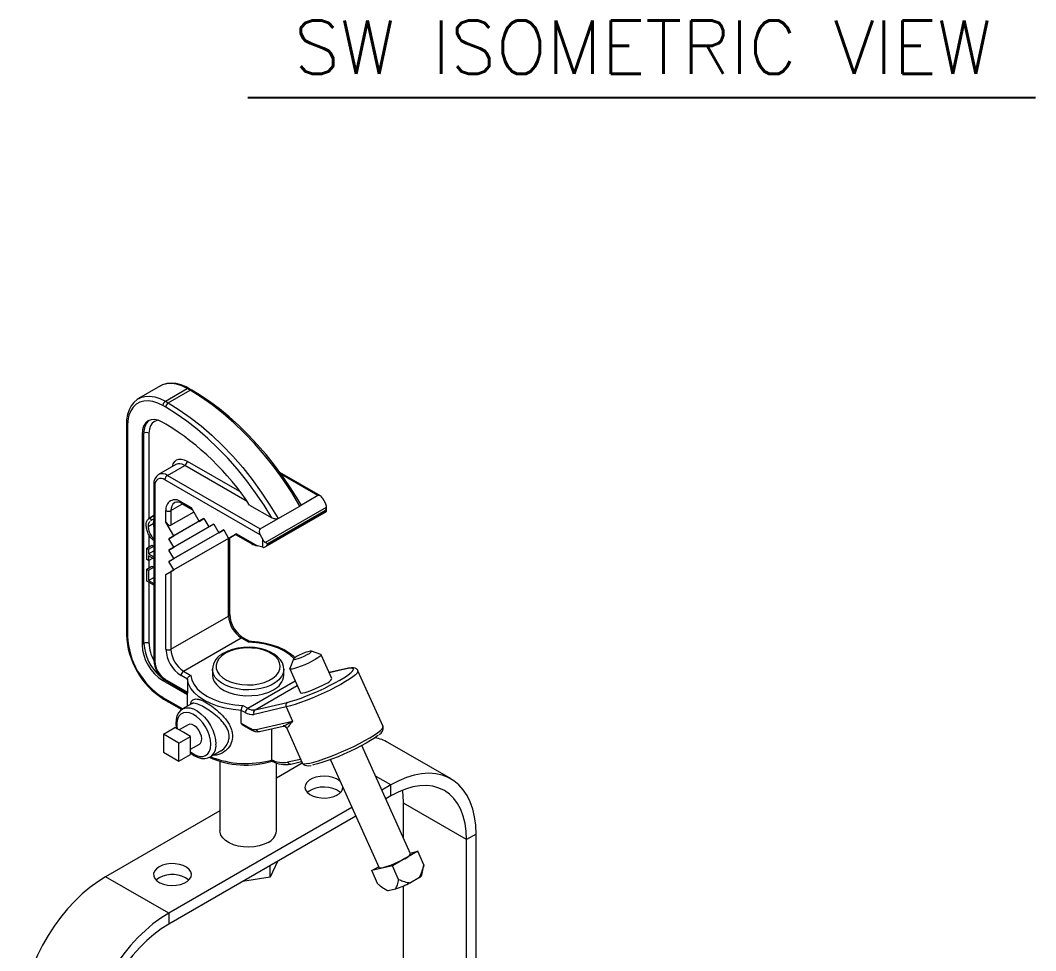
# Model space of a CAD drawing. Extents: x 11 to 120, y 2 to 94.
# Drawn here: x 17.95 to 32.17, y 81.34 to 94.37 of the extents above; entities that cross this region are included whole.
import ezdxf
from ezdxf.enums import TextEntityAlignment as Align

# ---------------------------------------------------------------- set-up
doc = ezdxf.new("R2010")
doc.units = 0
doc.header["$MEASUREMENT"] = 0
doc.linetypes.add('SLD-Solid', pattern=[0])
doc.layers.add('OBJECT', color=7, linetype='CONTINUOUS')
doc.styles.get("Standard").update_dxf_attribs({"font": 'SIMPLEX'})

msp = doc.modelspace()

# ---------------------------------------------------------------- linework, layer by layer
at = {"layer": 'OBJECT', "color": 1}
msp.add_line((21.138, 93.288), (32.169, 93.288), dxfattribs=at)
at = {"layer": 'OBJECT', "color": 7, "linetype": 'SLD-Solid', "lineweight": 15}
for p, q in [((19.912, 89.248), (19.606, 89.072)), ((19.981, 89.035), (20.287, 89.211)), ((20.021, 89.012), (20.327, 89.188)), ((20.327, 89.188), (20.287, 89.211)), ((20.352, 89.191), (20.312, 89.214)), ((19.981, 89.035), (20.021, 89.012)), ((19.986, 88.95), (19.946, 88.974)), ((19.986, 88.715), (19.946, 88.738)), ((19.436, 88.708), (19.436, 85.765)), ((19.451, 88.688), (19.451, 85.744)), ((19.681, 88.586), (19.655, 88.57)), ((19.655, 88.57), (19.655, 85.627)), ((19.681, 85.642), (19.681, 88.586)), ((19.752, 88.586), (19.752, 87.388)), ((20.289, 88.197), (21.02, 87.774)), ((20.128, 88.148), (19.886, 88.008)), ((20.011, 87.995), (20.253, 88.135)), ((21.125, 87.632), (20.253, 88.135)), ((22.152, 87.709), (21.584, 88.036)), ((21.307, 87.165), (19.976, 87.934)), ((20.011, 87.995), (21.309, 87.246)), ((22.117, 87.712), (21.606, 88.007)), ((19.819, 87.873), (19.819, 85.409)), ((19.834, 87.853), (19.834, 85.389)), ((20.06, 87.503), (20.222, 87.596)), ((20.201, 87.625), (20.343, 87.544)), ((20.211, 87.602), (20.357, 87.518)), ((22.117, 87.712), (21.866, 87.567)), ((22.223, 87.605), (22.185, 87.672)), ((19.989, 87.339), (19.989, 87.503)), ((20.06, 87.503), (20.06, 87.299)), ((20.378, 87.482), (20.06, 87.299)), ((20.343, 87.544), (20.453, 87.352)), ((21.161, 87.58), (21.474, 87.4)), ((21.38, 86.994), (22.237, 87.489)), ((21.381, 87.058), (22.237, 87.552)), ((22.223, 87.505), (21.415, 87.038)), ((21.415, 87.031), (22.223, 87.497)), ((21.56, 87.391), (21.866, 87.567)), ((22.223, 87.497), (22.223, 87.505)), ((22.237, 87.489), (22.237, 87.554)), ((19.741, 87.282), (19.811, 87.323)), ((19.819, 87.432), (19.753, 87.394)), ((19.768, 87.4), (19.819, 87.429)), ((19.768, 87.4), (19.784, 87.367)), ((19.784, 87.367), (19.819, 87.387)), ((20.099, 87.148), (19.989, 87.339)), ((20.522, 87.392), (20.03, 87.108)), ((20.66, 87.313), (20.03, 86.949)), ((20.522, 87.392), (20.099, 87.148)), ((20.66, 87.313), (20.099, 86.989)), ((20.453, 87.352), (20.522, 87.392)), ((20.522, 87.392), (20.453, 87.352)), ((20.522, 87.392), (20.591, 87.273)), ((20.591, 87.273), (20.66, 87.313)), ((20.66, 87.313), (20.591, 87.273)), ((20.66, 87.313), (20.729, 87.193)), ((21.309, 87.246), (21.56, 87.391)), ((19.752, 87.166), (19.752, 86.996)), ((20.798, 87.233), (20.03, 86.79)), ((20.798, 87.233), (20.099, 86.83)), ((20.962, 87.169), (20.099, 86.671)), ((20.729, 87.193), (20.798, 87.233)), ((20.798, 87.233), (20.729, 87.193)), ((20.798, 87.233), (20.867, 87.114)), ((20.867, 87.114), (20.977, 87.177)), ((20.962, 87.169), (20.867, 87.114)), ((20.962, 87.169), (20.882, 87.122)), ((20.962, 87.169), (21.19, 87.037)), ((20.977, 87.177), (21.27, 87.008)), ((21.307, 87.165), (21.345, 87.098)), ((20.03, 87.108), (20.099, 87.148)), ((20.099, 86.989), (20.03, 87.108)), ((20.867, 87.114), (20.06, 86.648)), ((20.867, 86.026), (20.867, 87.114)), ((20.882, 86.047), (20.882, 87.122)), ((21.345, 86.989), (21.345, 87.098)), ((21.415, 87.038), (21.415, 87.031)), ((19.72, 86.978), (19.791, 87.019)), ((19.72, 86.819), (19.72, 86.978)), ((19.72, 86.978), (19.747, 86.963)), ((19.747, 86.963), (19.818, 87.003)), ((19.747, 86.963), (19.747, 86.897)), ((19.747, 86.897), (19.818, 86.938)), ((19.747, 86.897), (19.819, 86.855)), ((19.791, 87.019), (19.818, 87.003)), ((19.818, 87.003), (19.818, 86.938)), ((19.818, 86.938), (19.819, 86.937)), ((20.03, 86.949), (20.099, 86.989)), ((20.099, 86.83), (20.03, 86.949)), ((21.345, 86.989), (21.27, 87.008)), ((19.747, 86.804), (19.72, 86.819)), ((19.819, 86.828), (19.747, 86.87)), ((19.747, 86.87), (19.747, 86.804)), ((19.747, 86.804), (19.804, 86.837)), ((19.752, 86.807), (19.752, 86.702)), ((20.03, 86.79), (20.099, 86.83)), ((20.099, 86.671), (20.03, 86.79)), ((19.72, 86.684), (19.791, 86.725)), ((19.72, 86.513), (19.72, 86.684)), ((19.72, 86.684), (19.747, 86.668)), ((19.747, 86.668), (19.818, 86.709)), ((19.747, 86.668), (19.747, 86.525)), ((19.791, 86.725), (19.818, 86.709)), ((19.818, 86.709), (19.818, 86.566)), ((19.989, 86.607), (20.099, 86.671)), ((19.989, 85.56), (19.989, 86.607)), ((20.06, 86.648), (20.06, 85.56)), ((19.819, 86.456), (19.72, 86.513)), ((19.747, 86.525), (19.818, 86.566)), ((19.747, 86.525), (19.819, 86.483)), ((19.752, 86.495), (19.752, 85.642)), ((19.818, 86.566), (19.819, 86.565)), ((20.06, 85.56), (20.867, 86.026)), ((19.681, 85.642), (19.655, 85.627)), ((20.236, 85.254), (21.044, 85.72)), ((21.146, 85.661), (21.044, 85.72)), ((21.162, 85.669), (21.069, 85.723)), ((22.157, 85.487), (22.027, 85.535)), ((22.311, 85.149), (22.161, 85.484)), ((21.774, 85.421), (21.723, 85.292)), ((20.29, 85.141), (20.201, 85.193)), ((20.236, 85.254), (20.339, 85.195)), ((20.641, 85.279), (20.641, 85.198)), ((21.641, 85.198), (21.641, 85.279)), ((21.723, 85.287), (21.874, 84.952)), ((22.505, 85.287), (22.273, 85.233)), ((22.496, 85.283), (22.274, 85.232)), ((23.03, 84.479), (22.679, 85.26)), ((19.973, 85.138), (19.946, 85.122)), ((19.946, 85.122), (20.288, 84.925)), ((19.976, 85.144), (20.29, 84.962)), ((19.986, 85.121), (20.289, 84.946)), ((20.29, 85.141), (20.29, 84.962)), ((21.136, 84.734), (21.799, 85.117)), ((21.238, 84.713), (21.828, 85.054)), ((20.288, 84.947), (20.288, 84.762)), ((19.946, 84.887), (20.225, 84.726)), ((19.956, 84.864), (20.213, 84.716)), ((20.349, 84.797), (20.222, 84.724)), ((21.067, 84.774), (21.136, 84.734)), ((21.674, 84.752), (21.223, 84.647)), ((21.238, 84.713), (21.689, 84.817)), ((21.674, 84.752), (21.762, 84.554)), ((20.216, 84.72), (20.222, 84.724)), ((21.045, 84.526), (21.045, 84.705)), ((21.101, 84.673), (21.045, 84.705)), ((19.953, 84.372), (20.116, 84.466)), ((20.207, 84.414), (20.116, 84.466)), ((20.302, 84.503), (20.177, 84.431)), ((21.045, 84.526), (21.172, 84.453)), ((21.068, 84.497), (21.182, 84.43)), ((21.253, 84.436), (21.762, 84.554)), ((21.3, 84.408), (21.632, 84.484)), ((21.666, 84.475), (21.665, 84.476)), ((21.666, 84.475), (21.676, 84.463)), ((20.171, 84.247), (19.953, 84.372)), ((19.953, 84.372), (19.953, 84.121)), ((20.171, 84.247), (20.333, 84.341)), ((20.242, 84.393), (20.207, 84.414)), ((20.333, 84.341), (20.242, 84.393)), ((20.333, 84.235), (20.333, 84.341)), ((21.467, 84.446), (21.467, 84.013)), ((21.676, 84.463), (21.897, 83.97)), ((21.68, 84.458), (21.676, 84.463)), ((20.171, 83.995), (20.171, 84.247)), ((20.333, 84.195), (20.333, 84.235)), ((20.333, 84.161), (20.458, 84.232)), ((20.333, 84.089), (20.333, 84.195)), ((23.414, 82.694), (22.732, 84.211)), ((23.983, 83.744), (23.099, 84.254)), ((19.953, 84.121), (20.171, 83.995)), ((20.171, 83.995), (20.333, 84.089)), ((20.609, 84.052), (20.749, 84.133)), ((20.746, 83.99), (20.746, 83.018)), ((21.536, 83.018), (21.536, 83.968)), ((21.899, 83.966), (21.536, 83.756)), ((21.693, 83.982), (21.873, 84.023)), ((21.74, 83.953), (21.889, 83.988)), ((22.295, 84.014), (22.976, 82.498)), ((23.139, 83.661), (22.924, 83.785)), ((23.139, 83.661), (23.012, 83.588)), ((23.139, 83.507), (23.139, 83.661)), ((23.139, 83.507), (23.067, 83.466)), ((22.595, 83.346), (20.028, 81.864)), ((24.199, 82.895), (23.316, 83.405)), ((23.316, 82.913), (23.316, 83.405)), ((20.746, 83.3), (19.144, 82.375)), ((22.649, 83.225), (20.028, 81.711)), ((24.332, 82.971), (24.199, 82.895)), ((24.332, 77.239), (24.332, 82.971)), ((24.199, 77.387), (24.199, 82.895)), ((23.516, 82.731), (23.163, 82.527)), ((23.408, 82.706), (23.516, 82.731)), ((23.601, 82.542), (23.516, 82.731)), ((21.551, 82.59), (21.447, 82.367)), ((21.447, 82.367), (21.447, 82.531)), ((23.163, 82.527), (22.873, 82.46)), ((22.873, 82.46), (22.968, 82.515)), ((23.248, 82.338), (23.163, 82.527)), ((23.573, 82.398), (23.596, 82.512)), ((20.028, 81.864), (19.144, 82.375)), ((21.447, 82.367), (21.061, 82.308)), ((22.958, 82.271), (22.873, 82.46)), ((23.539, 82.364), (23.412, 82.29)), ((23.057, 82.201), (23.091, 82.182)), ((23.206, 82.203), (23.102, 82.179)), ((23.316, 77.859), (23.316, 82.246)), ((20.028, 81.864), (20.028, 81.711))]:
    msp.add_line(p, q, dxfattribs=at)
at = {"layer": 'OBJECT', "color": 7, "linetype": 'SLD-Solid', "lineweight": 15, "flags": 128}
for points in [[(20.312, 89.214), (20.274, 89.234), (20.203, 89.263), (20.133, 89.282), (20.065, 89.288), (20.001, 89.282), (19.942, 89.264), (19.909, 89.245)], [(20.287, 89.211), (20.211, 89.249), (20.137, 89.273), (20.066, 89.283), (20, 89.28), (19.939, 89.262), (19.912, 89.248)], [(20.287, 89.211), (20.294, 89.214), (20.3, 89.216), (20.306, 89.216), (20.312, 89.214), (20.312, 89.214)], [(21.866, 87.567), (21.752, 87.755), (21.631, 87.937), (21.503, 88.112), (21.369, 88.28), (21.23, 88.441), (21.087, 88.592), (20.939, 88.733), (20.789, 88.864), (20.636, 88.984), (20.482, 89.092), (20.327, 89.188)], [(21.873, 87.597), (21.839, 87.654), (21.735, 87.82), (21.625, 87.981), (21.51, 88.137), (21.391, 88.287), (21.267, 88.43), (21.139, 88.566), (21.008, 88.695), (20.874, 88.816), (20.738, 88.928), (20.6, 89.031), (20.461, 89.124), (20.352, 89.191)], [(19.61, 89.072), (19.585, 89.058), (19.539, 89.019), (19.502, 88.97), (19.473, 88.913), (19.452, 88.847), (19.439, 88.774), (19.436, 88.708)], [(19.946, 88.974), (19.875, 89.008), (19.806, 89.031), (19.74, 89.041), (19.678, 89.037), (19.622, 89.021), (19.572, 88.992), (19.529, 88.951), (19.496, 88.899), (19.471, 88.837), (19.456, 88.766), (19.451, 88.688)], [(19.609, 89.074), (19.634, 89.086), (19.694, 89.103), (19.761, 89.107), (19.832, 89.096), (19.906, 89.072), (19.981, 89.035)], [(21.474, 87.4), (21.363, 87.579), (21.245, 87.753), (21.121, 87.921), (20.991, 88.082), (20.857, 88.235), (20.718, 88.379), (20.576, 88.514), (20.431, 88.64), (20.284, 88.754), (20.135, 88.858), (19.986, 88.95)], [(20.021, 89.012), (20.176, 88.916), (20.331, 88.808), (20.484, 88.688), (20.634, 88.557), (20.781, 88.415), (20.925, 88.264), (21.064, 88.104), (21.198, 87.936), (21.325, 87.76), (21.446, 87.578), (21.56, 87.391)], [(19.946, 88.738), (19.889, 88.765), (19.834, 88.777), (19.784, 88.775), (19.74, 88.759), (19.704, 88.729), (19.677, 88.686), (19.66, 88.633), (19.655, 88.57)], [(19.88, 88.768), (19.866, 88.766), (19.827, 88.751), (19.795, 88.725), (19.772, 88.688), (19.757, 88.641), (19.752, 88.586)], [(20.081, 88.12), (20.093, 88.159), (20.112, 88.19), (20.139, 88.212), (20.171, 88.223), (20.208, 88.225), (20.247, 88.216), (20.289, 88.197)], [(20.253, 88.135), (20.219, 88.151), (20.186, 88.159), (20.155, 88.158), (20.128, 88.148), (20.128, 88.148)], [(21.782, 85.431), (21.724, 85.482), (21.651, 85.532), (21.565, 85.574), (21.47, 85.609), (21.367, 85.635), (21.258, 85.653), (21.146, 85.661)], [(21.798, 85.442), (21.78, 85.46), (21.717, 85.508), (21.645, 85.551), (21.565, 85.588), (21.477, 85.618), (21.384, 85.642), (21.288, 85.659), (21.188, 85.668), (21.159, 85.67)], [(20.823, 85.504), (20.771, 85.468), (20.731, 85.428), (20.705, 85.384), (20.692, 85.338), (20.694, 85.291), (20.71, 85.246), (20.74, 85.202), (20.783, 85.163), (20.838, 85.129), (20.902, 85.1), (20.974, 85.079), (21.051, 85.066), (21.131, 85.061), (21.212, 85.064), (21.29, 85.075), (21.363, 85.094), (21.43, 85.121), (21.487, 85.154), (21.533, 85.192), (21.566, 85.234), (21.586, 85.28), (21.591, 85.326), (21.582, 85.372), (21.559, 85.417), (21.522, 85.459), (21.473, 85.496), (21.414, 85.527), (21.346, 85.552), (21.271, 85.569), (21.192, 85.578), (21.111, 85.579), (21.031, 85.572), (20.955, 85.557), (20.885, 85.534), (20.823, 85.504)], [(21.64, 85.283), (21.637, 85.321), (21.621, 85.369), (21.593, 85.414), (21.554, 85.456), (21.505, 85.494), (21.446, 85.526), (21.38, 85.553), (21.307, 85.572), (21.231, 85.584), (21.153, 85.589), (21.074, 85.587), (20.997, 85.576), (20.923, 85.559), (20.855, 85.535), (20.798, 85.506)], [(22.157, 85.487), (22.161, 85.484), (22.159, 85.474), (22.144, 85.459), (22.118, 85.44), (22.081, 85.417), (22.036, 85.393), (21.986, 85.368), (21.934, 85.344), (21.881, 85.323), (21.833, 85.305), (21.79, 85.292), (21.757, 85.284), (21.734, 85.282), (21.723, 85.286), (21.723, 85.292)], [(21.82, 85.457), (21.793, 85.439), (21.777, 85.426), (21.774, 85.417), (21.786, 85.416), (21.809, 85.42), (21.843, 85.431), (21.884, 85.446), (21.926, 85.465), (21.965, 85.485), (21.998, 85.503), (22.02, 85.519), (22.029, 85.53), (22.025, 85.535), (22.007, 85.534), (21.977, 85.526), (21.94, 85.513), (21.898, 85.496), (21.857, 85.476), (21.82, 85.457)], [(20.339, 85.195), (20.353, 85.13), (20.383, 85.067), (20.429, 85.008), (20.489, 84.953), (20.563, 84.904), (20.649, 84.861), (20.744, 84.826), (20.847, 84.8), (20.955, 84.782), (21.067, 84.774)], [(21.641, 85.282), (21.641, 85.273), (21.632, 85.225), (21.609, 85.178), (21.572, 85.133), (21.523, 85.093), (21.464, 85.059), (21.394, 85.031), (21.318, 85.009), (21.236, 84.996), (21.152, 84.991), (21.067, 84.994), (20.985, 85.005), (20.907, 85.025), (20.835, 85.051), (20.773, 85.084), (20.721, 85.123), (20.681, 85.166), (20.655, 85.213), (20.642, 85.261), (20.641, 85.28)], [(20.641, 85.198), (20.647, 85.155), (20.666, 85.107), (20.7, 85.062), (20.746, 85.021), (20.803, 84.985), (20.87, 84.955), (20.945, 84.932), (21.026, 84.917), (21.109, 84.91), (21.194, 84.911), (21.277, 84.92), (21.357, 84.937), (21.43, 84.962), (21.495, 84.994)], [(22.679, 85.26), (22.679, 85.247), (22.668, 85.228), (22.644, 85.204), (22.608, 85.175), (22.561, 85.143), (22.504, 85.107), (22.439, 85.069), (22.366, 85.03), (22.287, 84.99), (22.205, 84.95), (22.12, 84.912), (22.036, 84.876), (21.953, 84.843), (21.873, 84.813), (21.799, 84.787), (21.732, 84.767), (21.674, 84.752)], [(21.689, 84.817), (21.745, 84.832), (21.811, 84.852), (21.883, 84.877), (21.96, 84.907), (22.041, 84.94), (22.123, 84.975), (22.204, 85.013), (22.282, 85.051), (22.356, 85.089), (22.423, 85.127), (22.482, 85.162), (22.532, 85.195), (22.57, 85.224), (22.585, 85.237)], [(22.585, 85.237), (22.597, 85.249), (22.612, 85.269), (22.614, 85.284), (22.602, 85.293), (22.579, 85.296), (22.543, 85.292), (22.496, 85.283)], [(22.505, 85.287), (22.504, 85.286), (22.496, 85.283)], [(22.678, 85.259), (22.676, 85.266), (22.659, 85.285), (22.639, 85.295), (22.618, 85.299), (22.588, 85.3), (22.544, 85.295), (22.505, 85.287)], [(21.045, 84.705), (20.93, 84.715), (20.819, 84.734), (20.713, 84.762), (20.616, 84.799), (20.528, 84.842), (20.452, 84.893), (20.389, 84.95), (20.34, 85.011), (20.307, 85.075), (20.29, 85.141)], [(21.874, 84.952), (21.874, 84.951), (21.884, 84.947), (21.907, 84.949), (21.941, 84.957), (21.983, 84.97), (22.032, 84.988), (22.084, 85.009), (22.137, 85.033), (22.187, 85.058), (22.231, 85.082)], [(20.215, 84.718), (20.194, 84.703), (20.164, 84.669), (20.143, 84.626), (20.131, 84.576), (20.127, 84.52), (20.133, 84.458), (20.133, 84.456)], [(20.619, 84.23), (20.614, 84.288), (20.599, 84.35), (20.576, 84.412), (20.545, 84.472), (20.506, 84.529), (20.463, 84.578), (20.416, 84.619), (20.368, 84.65), (20.32, 84.669), (20.275, 84.676), (20.234, 84.67), (20.199, 84.652), (20.171, 84.622), (20.152, 84.582), (20.143, 84.533), (20.143, 84.477), (20.146, 84.449)], [(20.222, 84.724), (20.236, 84.731), (20.279, 84.741), (20.326, 84.739), (20.377, 84.724), (20.429, 84.697), (20.48, 84.658), (20.529, 84.61), (20.574, 84.554), (20.614, 84.492), (20.646, 84.426), (20.67, 84.359), (20.685, 84.293), (20.69, 84.23)], [(20.49, 84.304), (20.486, 84.344), (20.471, 84.387), (20.449, 84.427), (20.42, 84.463), (20.388, 84.49), (20.356, 84.506), (20.325, 84.51), (20.302, 84.503)], [(21.631, 84.484), (21.635, 84.485), (21.658, 84.48), (21.664, 84.476)], [(21.897, 83.97), (21.904, 83.963), (21.925, 83.958), (21.958, 83.96), (22.004, 83.967), (22.06, 83.98), (22.126, 84), (22.199, 84.024), (22.279, 84.053), (22.363, 84.086), (22.449, 84.122), (22.535, 84.161), (22.62, 84.201), (22.701, 84.242), (22.777, 84.282), (22.845, 84.321), (22.905, 84.358), (22.954, 84.392), (22.992, 84.421), (23.017, 84.447), (23.03, 84.467), (23.03, 84.479)], [(22.962, 84.354), (22.951, 84.346), (22.909, 84.315), (22.856, 84.281), (22.793, 84.244), (22.723, 84.206), (22.646, 84.167), (22.566, 84.128), (22.483, 84.091), (22.4, 84.056), (22.32, 84.024), (22.244, 83.996), (22.173, 83.973), (22.111, 83.954), (22.058, 83.942), (22.04, 83.939)], [(20.333, 84.124), (20.368, 84.099), (20.416, 84.074), (20.463, 84.061), (20.506, 84.061), (20.545, 84.073), (20.576, 84.097), (20.599, 84.132), (20.614, 84.177), (20.619, 84.23)], [(20.333, 84.109), (20.38, 84.075), (20.433, 84.048), (20.486, 84.033), (20.533, 84.03), (20.576, 84.038), (20.61, 84.054)], [(21.897, 83.971), (21.899, 83.966), (21.916, 83.946), (21.936, 83.936), (21.957, 83.931), (21.986, 83.93), (22.022, 83.934)], [(22.434, 83.705), (22.419, 83.718), (22.378, 83.744), (22.328, 83.765), (22.271, 83.778), (22.21, 83.783), (22.148, 83.78), (22.09, 83.769), (22.037, 83.75), (21.994, 83.725), (21.961, 83.695), (21.942, 83.661), (21.936, 83.625), (21.945, 83.59), (21.968, 83.557), (22.004, 83.528), (22.05, 83.504), (22.104, 83.488), (22.163, 83.478), (22.225, 83.477), (22.285, 83.484), (22.341, 83.5), (22.39, 83.522), (22.39, 83.522)], [(24.332, 82.971), (24.327, 83.096), (24.312, 83.213), (24.287, 83.322), (24.252, 83.423), (24.207, 83.513), (24.154, 83.594), (24.091, 83.663), (24.021, 83.72), (23.943, 83.765), (23.858, 83.797), (23.767, 83.817), (23.671, 83.823), (23.57, 83.816), (23.465, 83.797), (23.358, 83.764), (23.249, 83.718), (23.139, 83.661)], [(22.432, 83.553), (22.419, 83.564), (22.378, 83.591), (22.328, 83.611), (22.271, 83.624), (22.21, 83.63), (22.148, 83.627), (22.09, 83.615), (22.037, 83.597), (21.994, 83.572), (21.972, 83.553)], [(24.199, 82.895), (24.194, 83.012), (24.179, 83.122), (24.154, 83.224), (24.119, 83.317), (24.074, 83.4), (24.021, 83.472), (23.959, 83.533), (23.889, 83.581), (23.812, 83.617), (23.728, 83.641), (23.639, 83.651), (23.545, 83.648), (23.447, 83.632), (23.346, 83.603), (23.243, 83.561), (23.139, 83.507)], [(23.316, 83.405), (23.31, 83.522), (23.303, 83.587)], [(21.421, 82.856), (21.363, 82.829), (21.297, 82.808), (21.225, 82.795), (21.151, 82.79), (21.076, 82.793), (21.003, 82.804), (20.936, 82.823), (20.876, 82.849), (20.825, 82.881), (20.786, 82.918), (20.76, 82.959), (20.747, 83.001), (20.746, 83.018)], [(23.334, 82.628), (23.289, 82.604), (23.239, 82.579), (23.186, 82.555), (23.134, 82.533), (23.085, 82.516), (23.043, 82.502), (23.01, 82.495), (22.987, 82.493), (22.976, 82.497), (22.976, 82.498)], [(19.893, 82.514), (19.855, 82.486), (19.829, 82.454), (19.816, 82.419), (19.818, 82.383), (19.834, 82.349), (19.863, 82.317), (19.904, 82.291), (19.955, 82.27), (20.012, 82.257), (20.073, 82.252), (20.134, 82.255), (20.193, 82.266), (20.245, 82.285), (20.289, 82.31), (20.321, 82.341), (20.341, 82.374), (20.346, 82.41), (20.337, 82.445), (20.314, 82.478), (20.279, 82.507), (20.233, 82.531), (20.179, 82.548), (20.119, 82.557), (20.057, 82.558), (19.997, 82.551), (19.941, 82.536), (19.893, 82.514)], [(19.144, 82.375), (19.034, 82.305), (18.924, 82.225), (18.817, 82.134), (18.712, 82.033), (18.612, 81.923), (18.515, 81.806), (18.424, 81.681), (18.34, 81.551), (18.262, 81.416), (18.191, 81.277), (18.129, 81.136), (18.075, 80.994), (18.031, 80.852), (17.996, 80.711), (17.97, 80.572), (17.955, 80.437), (17.95, 80.307)], [(19.893, 82.36), (19.855, 82.332), (19.851, 82.329)], [(23.091, 82.182), (23.094, 82.18), (23.102, 82.179)], [(20.028, 81.864), (19.917, 81.795), (19.808, 81.714), (19.701, 81.623), (19.596, 81.522), (19.495, 81.413), (19.399, 81.295), (19.308, 81.171), (19.223, 81.041), (19.145, 80.906), (19.075, 80.767), (19.013, 80.626), (18.959, 80.484), (18.915, 80.342), (18.879, 80.201), (18.854, 80.062), (18.839, 79.927), (18.834, 79.797)], [(20.028, 81.711), (19.924, 81.645), (19.821, 81.568), (19.72, 81.48), (19.622, 81.383), (19.528, 81.278), (19.438, 81.164), (19.355, 81.044), (19.278, 80.919), (19.208, 80.79), (19.146, 80.658), (19.092, 80.524), (19.048, 80.389), (19.013, 80.256), (18.987, 80.125), (18.972, 79.997), (18.967, 79.874)]]:
    msp.add_lwpolyline(points, dxfattribs=at)
at = {"layer": 'OBJECT', "color": 7, "linetype": 'SLD-Solid', "lineweight": 15}
for centre, radius, start, end in [((20.341, 89.169), 0.024, 64.0422, 127.2535), ((20.023, 88.97), 0.0768, 122.6055, 177.3945), ((20.063, 88.947), 0.0768, 122.6055, 177.3945), ((19.894, 88.605), 0.214, 131.098, 185.1339), ((19.46, 88.71), 0.024, 184.0434, 247.2623), ((19.717, 88.518), 0.0769, 62.6097, 117.3903), ((18.021, 85.504), 3.765, 33.4707, 58.5356), ((20.212, 88.2), 0.0768, 302.6055, 357.3945), ((19.938, 87.896), 0.123, 53.6672, 115.397), ((19.966, 87.883), 0.147, 123.0164, 183.9296), ((19.92, 87.867), 0.0873, 50.7967, 189.214), ((20.052, 87.931), 0.0768, 122.6055, 177.3945), ((19.845, 87.875), 0.0251, 185.7107, 245.624), ((20.118, 87.524), 0.131, 50.7967, 189.214), ((20.182, 87.516), 0.123, 124.8692, 186.312), ((20.15, 87.524), 0.0995, 51.536, 112.1287), ((20.226, 87.623), 0.0252, 174.379, 234.3088), ((20.024, 87.571), 0.0769, 242.6097, 297.3903), ((20.857, 86.049), 0.0251, 294.3747, 354.3052), ((21.287, 86.064), 0.405, 182.5024, 237.4972), ((21.251, 86.044), 0.384, 182.6055, 237.3945), ((20.553, 85.809), 1.118, 182.2816, 237.7185), ((19.461, 85.767), 0.0251, 185.6948, 245.6253), ((20.521, 85.791), 1.071, 182.4871, 237.5129), ((20.287, 85.655), 0.633, 182.6055, 237.3945), ((19.717, 85.574), 0.0769, 62.6097, 117.3903), ((20.319, 85.672), 0.638, 182.6498, 229.6447), ((20.269, 85.659), 0.517, 181.8866, 209.3009), ((21.059, 85.7), 0.0246, 64.7667, 126.3179), ((20.45, 85.581), 0.461, 182.6055, 237.3945), ((20.024, 85.628), 0.0769, 242.6097, 297.3903), ((20.443, 85.578), 0.384, 182.6055, 237.3945), ((20.906, 85.266), 0.264, 114.2273, 176.9385), ((20.173, 85.422), 0.354, 181.96, 238.0404), ((19.845, 85.412), 0.0251, 185.6948, 245.6253), ((20.141, 85.403), 0.307, 182.6055, 237.3945), ((20.278, 85.189), 0.0768, 122.6055, 177.3945), ((21.396, 85.219), 0.246, 293.6249, 355.0549), ((20.001, 85.142), 0.0252, 174.379, 234.3088), ((22.185, 85.22), 0.146, 288.7895, 330.4672), ((19.97, 84.884), 0.024, 172.7426, 235.9596), ((21.719, 84.776), 0.0515, 126.2974, 207.8014), ((21.178, 84.67), 0.0768, 122.6055, 177.3945), ((21.195, 84.817), 0.171, 236.6986, 279.2317), ((21.215, 84.854), 0.143, 236.6986, 279.2317), ((21.268, 84.671), 0.0515, 126.2974, 207.8014), ((21.635, 84.438), 0.0489, 24.1631, 50.3611), ((22.933, 84.453), 0.0985, 296.4043, 15.1102), ((20.152, 84.278), 0.147, 52.0308, 67.9746), ((21.235, 84.549), 0.114, 236.6986, 279.2317), ((21.196, 84.45), 0.024, 172.7425, 235.9607), ((21.27, 84.567), 0.162, 237.3879, 280.7171), ((21.293, 84.45), 0.0423, 198.6051, 278.8719), ((22.809, 83.75), 0.582, 60.1372, 79.2059), ((20.188, 84.215), 0.147, 352.0294, 7.9706), ((20.414, 84.295), 0.0765, 304.8223, 6.4898), ((20.504, 84.207), 0.187, 304.6659, 7.0225), ((21.108, 85.197), 1.259, 245.9738, 286.949), ((21.109, 85.28), 1.32, 248.0111, 285.7119), ((21.627, 84.338), 0.363, 243.8079, 280.5074), ((21.662, 84.356), 0.41, 242.582, 280.9548), ((21.734, 83.997), 0.0437, 200.0817, 277.3953), ((22.338, 83.641), 0.13, 293.3754, 355.3044), ((21.341, 83.035), 0.196, 293.8664, 354.8134), ((23.287, 82.766), 0.146, 288.7895, 330.4672), ((20.077, 82.023), 0.384, 52.6344, 118.7034), ((23.502, 82.435), 0.0804, 297.6948, 332.9507), ((22.649, 83.813), 1.703, 289.0968, 296.6127)]:
    msp.add_arc(centre, radius, start, end, dxfattribs=at)
for centre, major_axis, ratio, start_param, end_param in [((22.15, 87.652), (-0.0326, 0.0603), 0.595383, 4.729283, 6.30008), ((22.187, 87.585), (-0.0348, 0.0642), 0.558702, 3.910079, 4.727266), ((22.187, 87.525), (0.0354, 0.0612), 0.577335, 4.71243, 5.466039), ((22.187, 87.518), (0.05, -0.0289), 0.00007, 6.283145, 7.068624), ((20.024, 87.36), (-0.0354, 0.0612), 0.577335, 1.570756, 3.141552), ((21.012, 87.198), (0.05, 0.0289), 0.00007, 2.356154, 3.141633), ((21.343, 87.186), (-0.0326, 0.0603), 0.595383, 0.016894, 1.587691), ((20.832, 87.094), (0.05, 0.0289), 0.00007, 6.283145, 7.068543), ((21.305, 87.029), (0.132, -0.027), 0.206185, 3.699612, 4.485092), ((21.38, 87.118), (-0.0348, 0.0642), 0.558702, 1.585674, 2.402861), ((21.38, 87.052), (0.0354, 0.0612), 0.577335, 3.41167, 4.71243), ((21.38, 87.059), (0.05, -0.0289), 0.00007, 0.785439, 1.539048), ((21.38, 87.009), (0.0498, 0.0096), 0.40502, 3.849247, 4.119283), ((20.024, 86.627), (0.05, 0.0289), 0.00007, 0.785358, 2.356154)]:
    msp.add_ellipse(centre, major_axis=major_axis, ratio=ratio, start_param=start_param, end_param=end_param, dxfattribs=at)
for points, knots in [([(21.872, 87.596), (21.874, 87.594), (21.878, 87.588), (21.877, 87.579), (21.873, 87.572), (21.868, 87.569), (21.866, 87.567)], [0, 0, 0, 0, 0.262643, 0.574229, 0.821705, 1, 1, 1, 1]), ([(19.714, 87.299), (19.714, 87.313), (19.716, 87.341), (19.731, 87.38), (19.754, 87.392), (19.768, 87.4)], [0, 0, 0, 0, 0.280842, 0.561442, 1, 1, 1, 1]), ([(19.767, 87.35), (19.76, 87.345), (19.743, 87.331), (19.741, 87.301), (19.741, 87.282)], [0, 0, 0, 0, 0.395589, 1, 1, 1, 1]), ([(21.56, 87.391), (21.557, 87.389), (21.55, 87.386), (21.535, 87.384), (21.515, 87.385), (21.493, 87.39), (21.481, 87.396), (21.474, 87.4)], [0, 0, 0, 0, 0.138343, 0.27604, 0.470202, 0.74205, 1, 1, 1, 1]), ([(19.819, 87.083), (19.81, 87.091), (19.779, 87.113), (19.743, 87.173), (19.717, 87.241), (19.715, 87.28), (19.714, 87.299)], [0, 0, 0, 0, 0.159775, 0.485804, 0.742709, 1, 1, 1, 1]), ([(19.741, 87.282), (19.742, 87.262), (19.746, 87.221), (19.775, 87.161), (19.802, 87.122), (19.817, 87.111), (19.819, 87.109)], [0, 0, 0, 0, 0.342424, 0.684609, 0.953958, 1, 1, 1, 1]), ([(21.159, 85.67), (21.157, 85.669), (21.153, 85.668), (21.149, 85.664), (21.146, 85.661), (21.146, 85.661)], [0, 0, 0, 0, 0.531199, 0.989389, 1, 1, 1, 1]), ([(20.29, 85.141), (20.291, 85.146), (20.292, 85.155), (20.299, 85.168), (20.311, 85.181), (20.324, 85.19), (20.334, 85.194), (20.339, 85.195), (20.339, 85.195)], [0, 0, 0, 0, 0.197775, 0.395366, 0.598087, 0.812874, 0.995764, 1, 1, 1, 1]), ([(20.29, 84.962), (20.29, 84.959), (20.29, 84.953), (20.29, 84.947), (20.289, 84.947), (20.289, 84.947)], [0, 0, 0, 0, 0.295947, 0.59003, 1, 1, 1, 1]), ([(20.335, 84.789), (20.337, 84.799), (20.344, 84.836), (20.369, 84.857), (20.406, 84.866), (20.442, 84.862), (20.485, 84.849), (20.546, 84.82), (20.63, 84.767), (20.733, 84.685), (20.813, 84.602), (20.867, 84.525), (20.899, 84.463), (20.919, 84.399), (20.923, 84.346), (20.917, 84.276), (20.884, 84.196), (20.818, 84.129), (20.753, 84.093), (20.701, 84.077), (20.667, 84.077), (20.652, 84.077)], [0, 0, 0, 0, 0.031639, 0.113084, 0.15597, 0.200255, 0.240565, 0.282422, 0.356437, 0.430552, 0.512519, 0.557476, 0.603785, 0.647049, 0.691837, 0.716662, 0.798831, 0.879423, 0.92244, 0.966692, 1, 1, 1, 1]), ([(20.749, 84.135), (20.752, 84.136), (20.787, 84.149), (20.836, 84.206), (20.87, 84.276), (20.878, 84.353), (20.868, 84.402), (20.844, 84.456), (20.821, 84.496), (20.768, 84.563), (20.69, 84.637), (20.591, 84.71), (20.494, 84.769), (20.412, 84.802), (20.366, 84.811), (20.354, 84.797), (20.352, 84.796)], [0, 0, 0, 0, 0.009574, 0.111598, 0.213449, 0.243964, 0.3447, 0.352097, 0.409468, 0.466895, 0.572114, 0.668331, 0.76481, 0.871214, 0.983192, 1, 1, 1, 1]), ([(21.045, 84.705), (21.046, 84.71), (21.046, 84.719), (21.05, 84.735), (21.055, 84.751), (21.061, 84.765), (21.065, 84.772), (21.067, 84.774), (21.067, 84.774)], [0, 0, 0, 0, 0.197775, 0.395366, 0.598087, 0.812874, 0.995764, 1, 1, 1, 1]), ([(21.068, 84.497), (21.067, 84.498), (21.06, 84.5), (21.053, 84.508), (21.046, 84.518), (21.046, 84.524), (21.045, 84.526)], [0, 0, 0, 0, 0.09744, 0.481138, 0.77716, 1, 1, 1, 1]), ([(21.762, 84.554), (21.762, 84.554), (21.752, 84.547), (21.714, 84.524), (21.669, 84.496), (21.64, 84.489), (21.63, 84.486)], [0, 0, 0, 0, 0.003253, 0.203362, 0.745963, 1, 1, 1, 1]), ([(21.762, 84.554), (21.762, 84.554), (21.754, 84.544), (21.737, 84.521), (21.715, 84.491), (21.699, 84.468), (21.687, 84.455), (21.682, 84.457), (21.68, 84.458)], [0, 0, 0, 0, 0.002751, 0.176457, 0.410878, 0.64944, 0.822593, 1, 1, 1, 1]), ([(21.473, 83.992), (21.472, 83.992), (21.471, 83.992), (21.469, 83.997), (21.467, 84.003), (21.467, 84.008), (21.467, 84.009)], [0, 0, 0, 0, 0.101717, 0.536813, 0.912071, 1, 1, 1, 1]), ([(23.539, 82.364), (23.553, 82.392), (23.58, 82.448), (23.594, 82.512), (23.601, 82.542)], [0, 0, 0, 0, 0.515407, 1, 1, 1, 1]), ([(23.206, 82.203), (23.215, 82.222), (23.235, 82.262), (23.243, 82.312), (23.248, 82.338)], [0, 0, 0, 0, 0.480505, 1, 1, 1, 1]), ([(23.248, 82.338), (23.268, 82.329), (23.314, 82.31), (23.37, 82.293), (23.404, 82.291), (23.412, 82.29)], [0, 0, 0, 0, 0.376951, 0.863751, 1, 1, 1, 1]), ([(22.958, 82.271), (22.979, 82.255), (23.021, 82.223), (23.069, 82.193), (23.096, 82.182), (23.102, 82.179)], [0, 0, 0, 0, 0.438721, 0.883111, 1, 1, 1, 1])]:
    msp.add_open_spline(points, degree=3, knots=knots, dxfattribs=at)
for points in [[(19.784, 87.367), (19.777, 87.36)], [(19.819, 87.372), (19.811, 87.323)], [(19.811, 87.323), (19.819, 87.272)], [(21.467, 84.009), (21.467, 84.013)], [(23.601, 82.542), (23.594, 82.51)]]:
    msp.add_open_spline(points, degree=1, dxfattribs=at)

# ---------------------------------------------------------------- texts
at = {"layer": 'OBJECT', "color": 1}
msp.add_text('SW ISOMETRIC VIEW', height=0.75, dxfattribs=at).set_placement((26.67, 93.619), align=Align.CENTER)

doc.saveas('drawing.dxf')
